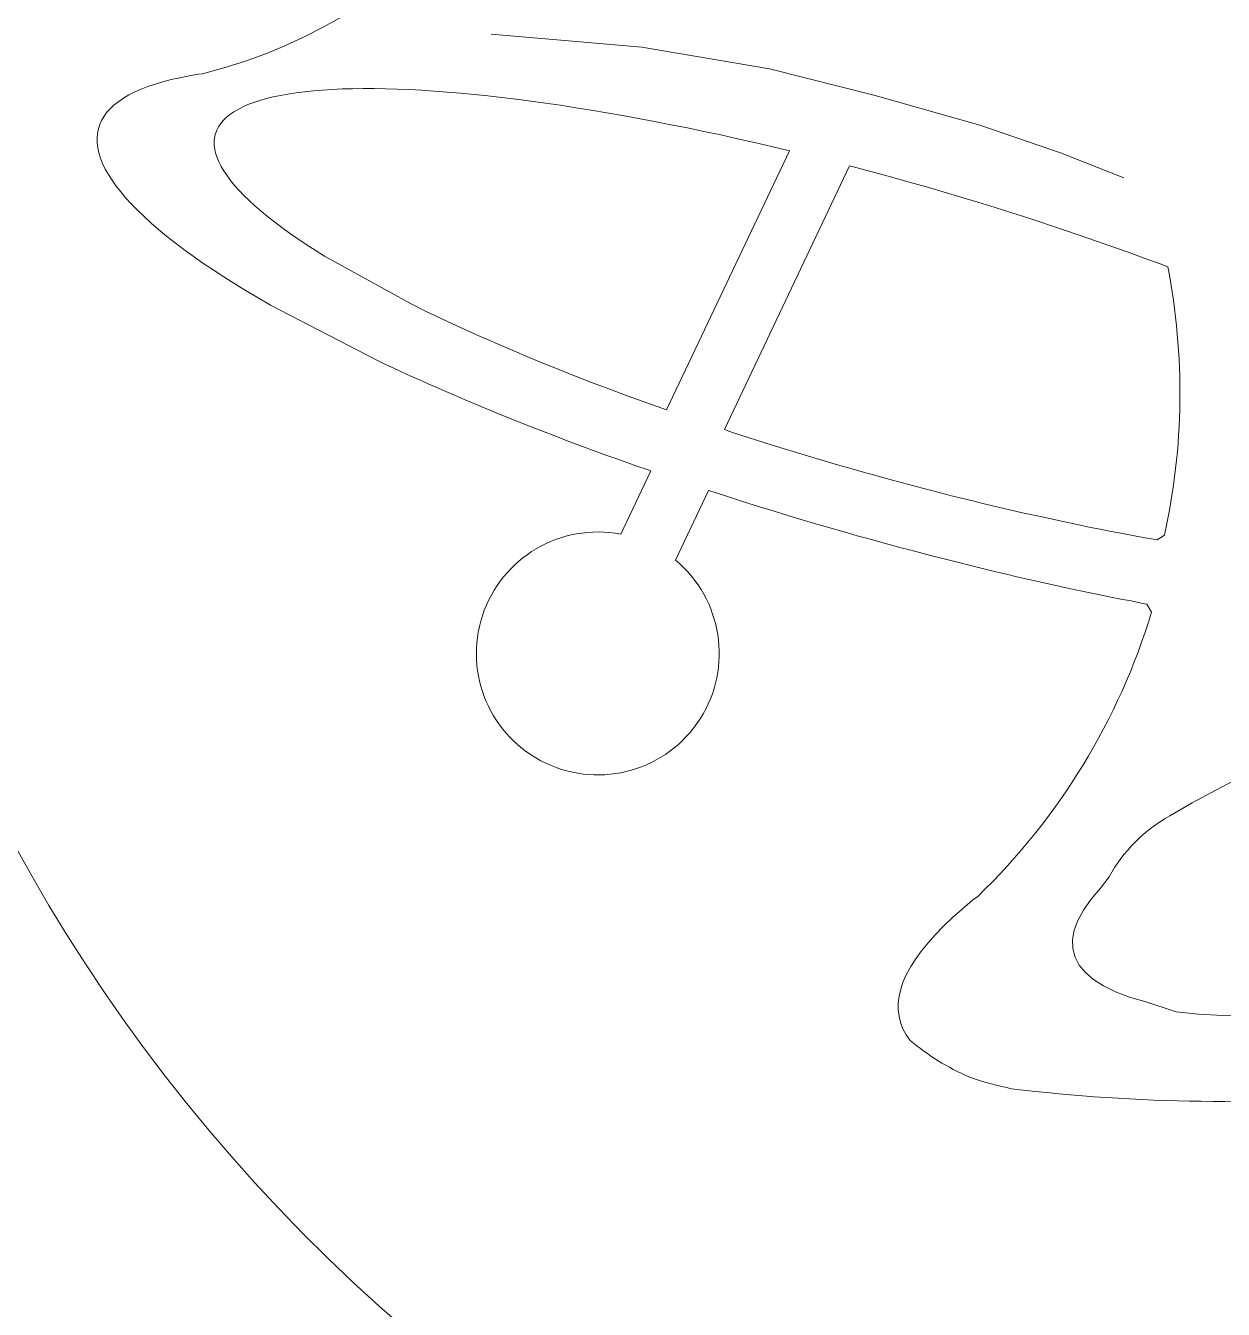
# Model space of a CAD drawing. Header units: millimetres. Extents: x -101 to 99, y -101 to 103.
# Drawn here: x -7.8 to 0, y -83.17 to -74.82 of the extents above; entities that cross this region are included whole.
import ezdxf

# ---------------------------------------------------------------- set-up
doc = ezdxf.new("R2010")
doc.units = ezdxf.units.MM
doc.header["$MEASUREMENT"] = 0
doc.layers.add('layer 1', color=7, linetype='Continuous')

msp = doc.modelspace()

# ---------------------------------------------------------------- linework, layer by layer
at = {"layer": 'layer 1', "color": 212, "lineweight": 9}
for points, knots in [([(2.8143, -63.5717), (-2.1511, -63.211), (-6.762, -66.1605), (-8.5164, -70.8197), (-8.5164, -70.8197), (-10.2707, -75.4789), (-8.7502, -80.737), (-4.7799, -83.7409), (-4.7799, -83.7409), (-0.8097, -86.7446), (4.6638, -86.7781), (8.6704, -83.8229)], [0, 0, 0, 0, 0.25, 0.25, 0.25, 0.25, 0.5, 0.5, 0.5, 0.5, 1, 1, 1, 1]), ([(-2.8254, -75.6295), (-2.8254, -75.6295), (-2.9421, -75.6017), (-2.9421, -75.6017), (-2.9421, -75.6017), (-2.9421, -75.6017), (-3.0525, -75.5762), (-3.0525, -75.5762), (-3.0525, -75.5762), (-3.0525, -75.5762), (-3.163, -75.5514), (-3.163, -75.5514), (-3.163, -75.5514), (-3.163, -75.5514), (-3.2725, -75.5267), (-3.2725, -75.5267), (-3.2725, -75.5267), (-3.2725, -75.5267), (-3.3812, -75.5036), (-3.3812, -75.5036), (-3.3812, -75.5036), (-3.3812, -75.5036), (-3.4891, -75.4814), (-3.4891, -75.4814), (-3.4891, -75.4814), (-3.4891, -75.4814), (-3.5962, -75.46), (-3.5962, -75.46), (-3.5962, -75.46), (-3.5962, -75.46), (-3.7024, -75.4394), (-3.7024, -75.4394), (-3.7024, -75.4394), (-3.7024, -75.4394), (-3.8071, -75.4197), (-3.8071, -75.4197), (-3.8071, -75.4197), (-3.8071, -75.4197), (-3.9116, -75.4007), (-3.9116, -75.4007), (-3.9116, -75.4007), (-3.9116, -75.4007), (-4.0146, -75.3826), (-4.0146, -75.3826), (-4.0146, -75.3826), (-4.0146, -75.3826), (-4.1159, -75.3653), (-4.1159, -75.3653), (-4.1159, -75.3653), (-4.1159, -75.3653), (-4.2164, -75.3496), (-4.2164, -75.3496), (-4.2164, -75.3496), (-4.2164, -75.3496), (-4.3161, -75.334), (-4.3161, -75.334), (-4.3161, -75.334), (-4.3161, -75.334), (-4.4133, -75.32), (-4.4133, -75.32), (-4.4133, -75.32), (-4.4133, -75.32), (-4.5096, -75.3068), (-4.5096, -75.3068), (-4.5096, -75.3068), (-4.5096, -75.3068), (-4.6044, -75.2944), (-4.6044, -75.2944), (-4.6044, -75.2944), (-4.6044, -75.2944), (-4.6975, -75.2829), (-4.6975, -75.2829), (-4.6975, -75.2829), (-4.6975, -75.2829), (-4.7889, -75.273), (-4.7889, -75.273), (-4.7889, -75.273), (-4.7889, -75.273), (-4.8787, -75.2631), (-4.8787, -75.2631), (-4.8787, -75.2631), (-4.8787, -75.2631), (-4.9668, -75.2549), (-4.9668, -75.2549), (-4.9668, -75.2549), (-4.9668, -75.2549), (-5.0533, -75.2474), (-5.0533, -75.2474), (-5.0533, -75.2474), (-5.0533, -75.2474), (-5.1373, -75.2417), (-5.1373, -75.2417), (-5.1373, -75.2417), (-5.1373, -75.2417), (-5.2197, -75.2359), (-5.2197, -75.2359), (-5.2197, -75.2359), (-5.2197, -75.2359), (-5.2995, -75.2318), (-5.2995, -75.2318), (-5.2995, -75.2318), (-5.2995, -75.2318), (-5.3787, -75.2286), (-5.3787, -75.2286), (-5.3787, -75.2286), (-5.3787, -75.2286), (-5.4544, -75.2261), (-5.4544, -75.2261), (-5.4544, -75.2261), (-5.4544, -75.2261), (-5.5286, -75.2252), (-5.5286, -75.2252), (-5.5286, -75.2252), (-5.5286, -75.2252), (-5.6003, -75.2252), (-5.6003, -75.2252), (-5.6003, -75.2252), (-5.6003, -75.2252), (-5.6695, -75.2261), (-5.6695, -75.2261), (-5.6695, -75.2261), (-5.6695, -75.2261), (-5.7369, -75.2277), (-5.7369, -75.2277), (-5.7369, -75.2277), (-5.7369, -75.2277), (-5.802, -75.231), (-5.802, -75.231), (-5.802, -75.231), (-5.802, -75.231), (-5.8646, -75.2343), (-5.8646, -75.2343), (-5.8646, -75.2343), (-5.8646, -75.2343), (-5.9248, -75.2393), (-5.9248, -75.2393), (-5.9248, -75.2393), (-5.9248, -75.2393), (-5.9823, -75.2458), (-5.9823, -75.2458), (-5.9823, -75.2458), (-5.9823, -75.2458), (-6.0375, -75.2524), (-6.0375, -75.2524), (-6.0375, -75.2524), (-6.0375, -75.2524), (-6.0903, -75.2607), (-6.0903, -75.2607), (-6.0903, -75.2607), (-6.0903, -75.2607), (-6.1397, -75.2698), (-6.1397, -75.2698), (-6.1397, -75.2698), (-6.1397, -75.2698), (-6.1875, -75.2796), (-6.1875, -75.2796), (-6.1875, -75.2796), (-6.1875, -75.2796), (-6.232, -75.2903), (-6.232, -75.2903), (-6.232, -75.2903), (-6.232, -75.2903), (-6.274, -75.3026), (-6.274, -75.3026), (-6.274, -75.3026), (-6.274, -75.3026), (-6.3136, -75.315), (-6.3136, -75.315), (-6.3136, -75.315), (-6.3136, -75.315), (-6.3506, -75.329), (-6.3506, -75.329), (-6.3506, -75.329), (-6.3506, -75.329), (-6.3844, -75.3438), (-6.3844, -75.3438), (-6.3844, -75.3438), (-6.3844, -75.3438), (-6.4156, -75.3603), (-6.4156, -75.3603), (-6.4156, -75.3603), (-6.4156, -75.3603), (-6.4437, -75.3768), (-6.4437, -75.3768), (-6.4437, -75.3768), (-6.4437, -75.3768), (-6.4692, -75.3941), (-6.4692, -75.3941), (-6.4692, -75.3941), (-6.4692, -75.3941), (-6.4923, -75.413), (-6.4923, -75.413), (-6.4923, -75.413), (-6.4923, -75.413), (-6.512, -75.4328), (-6.512, -75.4328), (-6.512, -75.4328), (-6.512, -75.4328), (-6.5285, -75.4526), (-6.5285, -75.4526), (-6.5285, -75.4526), (-6.5285, -75.4526), (-6.5434, -75.474), (-6.5434, -75.474), (-6.5434, -75.474), (-6.5434, -75.474), (-6.554, -75.4962), (-6.554, -75.4962), (-6.554, -75.4962), (-6.554, -75.4962), (-6.5623, -75.5193), (-6.5623, -75.5193), (-6.5623, -75.5193), (-6.5623, -75.5193), (-6.568, -75.5432), (-6.568, -75.5432), (-6.568, -75.5432), (-6.568, -75.5432), (-6.5705, -75.5679), (-6.5705, -75.5679), (-6.5705, -75.5679), (-6.5705, -75.5679), (-6.5705, -75.5934), (-6.5705, -75.5934), (-6.5705, -75.5934), (-6.5705, -75.5934), (-6.5672, -75.6198), (-6.5672, -75.6198), (-6.5672, -75.6198), (-6.5672, -75.6198), (-6.5615, -75.6461), (-6.5615, -75.6461), (-6.5615, -75.6461), (-6.5615, -75.6461), (-6.5524, -75.6742), (-6.5524, -75.6742), (-6.5524, -75.6742), (-6.5524, -75.6742), (-6.54, -75.7029), (-6.54, -75.7029), (-6.54, -75.7029), (-6.54, -75.7029), (-6.526, -75.7318), (-6.526, -75.7318), (-6.526, -75.7318), (-6.526, -75.7318), (-6.5079, -75.7615), (-6.5079, -75.7615), (-6.5079, -75.7615), (-6.5079, -75.7615), (-6.4873, -75.792), (-6.4873, -75.792), (-6.4873, -75.792), (-6.4873, -75.792), (-6.4642, -75.8232), (-6.4642, -75.8232), (-6.4642, -75.8232), (-6.4642, -75.8232), (-6.4379, -75.8553), (-6.4379, -75.8553), (-6.4379, -75.8553), (-6.4379, -75.8553), (-6.4091, -75.8875), (-6.4091, -75.8875), (-6.4091, -75.8875), (-6.4091, -75.8875), (-6.3778, -75.9204), (-6.3778, -75.9204), (-6.3778, -75.9204), (-6.3778, -75.9204), (-6.3432, -75.9542), (-6.3432, -75.9542), (-6.3432, -75.9542), (-6.3432, -75.9542), (-6.3061, -75.988), (-6.3061, -75.988), (-6.3061, -75.988), (-6.3061, -75.988), (-6.2657, -76.0226), (-6.2657, -76.0226), (-6.2657, -76.0226), (-6.2657, -76.0226), (-6.2238, -76.058), (-6.2238, -76.058), (-6.2238, -76.058), (-6.2238, -76.058), (-6.1784, -76.0934), (-6.1784, -76.0934), (-6.1784, -76.0934), (-6.1784, -76.0934), (-6.1307, -76.1296), (-6.1307, -76.1296), (-6.1307, -76.1296), (-6.1307, -76.1296), (-6.0796, -76.1659), (-6.0796, -76.1659), (-6.0796, -76.1659), (-6.0796, -76.1659), (-6.0269, -76.2029), (-6.0269, -76.2029), (-6.0269, -76.2029), (-6.0269, -76.2029), (-5.9709, -76.2409), (-5.9709, -76.2409), (-5.9709, -76.2409), (-5.9709, -76.2409), (-5.9133, -76.278), (-5.9133, -76.278), (-5.9133, -76.278), (-5.9133, -76.278), (-5.8523, -76.3158), (-5.8523, -76.3158), (-5.8523, -76.3158), (-5.8523, -76.3158), (-5.288, -76.6272), (-5.288, -76.6272), (-5.288, -76.6272), (-5.288, -76.6272), (-5.1941, -76.6733), (-5.1941, -76.6733), (-5.1941, -76.6733), (-5.1941, -76.6733), (-5.0969, -76.7194), (-5.0969, -76.7194), (-5.0969, -76.7194), (-5.0969, -76.7194), (-5.0476, -76.7432), (-5.0476, -76.7432), (-5.0476, -76.7432), (-5.0476, -76.7432), (-4.947, -76.7894), (-4.947, -76.7894), (-4.947, -76.7894), (-4.947, -76.7894), (-4.896, -76.8124), (-4.896, -76.8124), (-4.896, -76.8124), (-4.896, -76.8124), (-4.8441, -76.8364), (-4.8441, -76.8364), (-4.8441, -76.8364), (-4.8441, -76.8364), (-4.7914, -76.8594), (-4.7914, -76.8594), (-4.7914, -76.8594), (-4.7914, -76.8594), (-4.6308, -76.9286), (-4.6308, -76.9286), (-4.6308, -76.9286), (-4.6308, -76.9286), (-4.5204, -76.9748), (-4.5204, -76.9748), (-4.5204, -76.9748), (-4.5204, -76.9748), (-4.4083, -77.0209), (-4.4083, -77.0209), (-4.4083, -77.0209), (-4.4083, -77.0209), (-4.3515, -77.044), (-4.3515, -77.044), (-4.3515, -77.044), (-4.3515, -77.044), (-4.2362, -77.0901), (-4.2362, -77.0901), (-4.2362, -77.0901), (-4.2362, -77.0901), (-4.1778, -77.1123), (-4.1778, -77.1123), (-4.1778, -77.1123), (-4.1778, -77.1123), (-4.1192, -77.1354), (-4.1192, -77.1354), (-4.1192, -77.1354), (-4.1192, -77.1354), (-4.0599, -77.1577), (-4.0599, -77.1577), (-4.0599, -77.1577), (-4.0599, -77.1577), (-4.0007, -77.1806), (-4.0007, -77.1806), (-4.0007, -77.1806), (-4.0007, -77.1806), (-3.8804, -77.2251), (-3.8804, -77.2251), (-3.8804, -77.2251), (-3.8804, -77.2251), (-3.6246, -77.3168), (-3.6246, -77.3168), (-3.6246, -77.3168), (-3.6246, -77.3168), (-2.8254, -75.6295), (-2.8254, -75.6295)], [0, 0, 0, 0, 0.010101, 0.010101, 0.010101, 0.010101, 0.020202, 0.020202, 0.020202, 0.020202, 0.030303, 0.030303, 0.030303, 0.030303, 0.040404, 0.040404, 0.040404, 0.040404, 0.050505, 0.050505, 0.050505, 0.050505, 0.060606, 0.060606, 0.060606, 0.060606, 0.070707, 0.070707, 0.070707, 0.070707, 0.080808, 0.080808, 0.080808, 0.080808, 0.090909, 0.090909, 0.090909, 0.090909, 0.10101, 0.10101, 0.10101, 0.10101, 0.111111, 0.111111, 0.111111, 0.111111, 0.121212, 0.121212, 0.121212, 0.121212, 0.131313, 0.131313, 0.131313, 0.131313, 0.141414, 0.141414, 0.141414, 0.141414, 0.151515, 0.151515, 0.151515, 0.151515, 0.161616, 0.161616, 0.161616, 0.161616, 0.171717, 0.171717, 0.171717, 0.171717, 0.181818, 0.181818, 0.181818, 0.181818, 0.191919, 0.191919, 0.191919, 0.191919, 0.20202, 0.20202, 0.20202, 0.20202, 0.212121, 0.212121, 0.212121, 0.212121, 0.222222, 0.222222, 0.222222, 0.222222, 0.232323, 0.232323, 0.232323, 0.232323, 0.242424, 0.242424, 0.242424, 0.242424, 0.252525, 0.252525, 0.252525, 0.252525, 0.262626, 0.262626, 0.262626, 0.262626, 0.272727, 0.272727, 0.272727, 0.272727, 0.282828, 0.282828, 0.282828, 0.282828, 0.292929, 0.292929, 0.292929, 0.292929, 0.30303, 0.30303, 0.30303, 0.30303, 0.313131, 0.313131, 0.313131, 0.313131, 0.323232, 0.323232, 0.323232, 0.323232, 0.333333, 0.333333, 0.333333, 0.333333, 0.343434, 0.343434, 0.343434, 0.343434, 0.353535, 0.353535, 0.353535, 0.353535, 0.363636, 0.363636, 0.363636, 0.363636, 0.373737, 0.373737, 0.373737, 0.373737, 0.383838, 0.383838, 0.383838, 0.383838, 0.393939, 0.393939, 0.393939, 0.393939, 0.40404, 0.40404, 0.40404, 0.40404, 0.414141, 0.414141, 0.414141, 0.414141, 0.424242, 0.424242, 0.424242, 0.424242, 0.434343, 0.434343, 0.434343, 0.434343, 0.444444, 0.444444, 0.444444, 0.444444, 0.454545, 0.454545, 0.454545, 0.454545, 0.464646, 0.464646, 0.464646, 0.464646, 0.474747, 0.474747, 0.474747, 0.474747, 0.484848, 0.484848, 0.484848, 0.484848, 0.494949, 0.494949, 0.494949, 0.494949, 0.505051, 0.505051, 0.505051, 0.505051, 0.515152, 0.515152, 0.515152, 0.515152, 0.525253, 0.525253, 0.525253, 0.525253, 0.535354, 0.535354, 0.535354, 0.535354, 0.545455, 0.545455, 0.545455, 0.545455, 0.555556, 0.555556, 0.555556, 0.555556, 0.565657, 0.565657, 0.565657, 0.565657, 0.575758, 0.575758, 0.575758, 0.575758, 0.585859, 0.585859, 0.585859, 0.585859, 0.59596, 0.59596, 0.59596, 0.59596, 0.606061, 0.606061, 0.606061, 0.606061, 0.616162, 0.616162, 0.616162, 0.616162, 0.626263, 0.626263, 0.626263, 0.626263, 0.636364, 0.636364, 0.636364, 0.636364, 0.646465, 0.646465, 0.646465, 0.646465, 0.656566, 0.656566, 0.656566, 0.656566, 0.666667, 0.666667, 0.666667, 0.666667, 0.676768, 0.676768, 0.676768, 0.676768, 0.686869, 0.686869, 0.686869, 0.686869, 0.69697, 0.69697, 0.69697, 0.69697, 0.707071, 0.707071, 0.707071, 0.707071, 0.717172, 0.717172, 0.717172, 0.717172, 0.727273, 0.727273, 0.727273, 0.727273, 0.737374, 0.737374, 0.737374, 0.737374, 0.747475, 0.747475, 0.747475, 0.747475, 0.757576, 0.757576, 0.757576, 0.757576, 0.767677, 0.767677, 0.767677, 0.767677, 0.777778, 0.777778, 0.777778, 0.777778, 0.787879, 0.787879, 0.787879, 0.787879, 0.79798, 0.79798, 0.79798, 0.79798, 0.808081, 0.808081, 0.808081, 0.808081, 0.818182, 0.818182, 0.818182, 0.818182, 0.828283, 0.828283, 0.828283, 0.828283, 0.838384, 0.838384, 0.838384, 0.838384, 0.848485, 0.848485, 0.848485, 0.848485, 0.858586, 0.858586, 0.858586, 0.858586, 0.868687, 0.868687, 0.868687, 0.868687, 0.878788, 0.878788, 0.878788, 0.878788, 0.888889, 0.888889, 0.888889, 0.888889, 0.89899, 0.89899, 0.89899, 0.89899, 0.909091, 0.909091, 0.909091, 0.909091, 0.919192, 0.919192, 0.919192, 0.919192, 0.929293, 0.929293, 0.929293, 0.929293, 0.939394, 0.939394, 0.939394, 0.939394, 0.949495, 0.949495, 0.949495, 0.949495, 0.959596, 0.959596, 0.959596, 0.959596, 0.969697, 0.969697, 0.969697, 0.969697, 0.979798, 0.979798, 0.979798, 0.979798, 1, 1, 1, 1]), ([(-1.3504, -88.3927), (-1.3504, -88.3927), (-11.36, -89.3492), (-11.36, -89.3492), (-11.36, -89.3492), (-11.36, -89.3492), (-12.5656, -89.4612), (-12.5656, -89.4612), (-12.5656, -89.4612), (-12.5656, -89.4612), (-12.4628, -88.3927), (-12.4628, -88.3927), (-12.4628, -88.3927), (-12.4628, -88.3927), (-11.3099, -79.4368), (-11.3099, -79.4368), (-11.3099, -79.4368), (-11.3099, -79.4368), (-14.7203, -91.7997), (-14.7203, -91.7997), (-14.7203, -91.7997), (-14.7203, -91.7997), (-1.3504, -88.3927), (-1.3504, -88.3927)], [0, 0, 0, 0, 0.142857, 0.142857, 0.142857, 0.142857, 0.285714, 0.285714, 0.285714, 0.285714, 0.428571, 0.428571, 0.428571, 0.428571, 0.571429, 0.571429, 0.571429, 0.571429, 0.714286, 0.714286, 0.714286, 0.714286, 1, 1, 1, 1])]:
    msp.add_open_spline(points, degree=3, knots=knots, dxfattribs=at)
at = {"layer": 'layer 1', "lineweight": 9}
for points in [[(-6.6468, -75.1284), (-5.1621, -74.7578), (-4.1002, -73.452), (-4.04, -71.9229)], [(-6.6468, -75.1284), (-6.6468, -75.1284), (-6.6727, -75.1319), (-6.6727, -75.1319)], [(-7.0022, -75.2118), (-7.0022, -75.2118), (-7.0466, -75.2291), (-7.0466, -75.2291)], [(-6.9543, -75.1953), (-6.9543, -75.1953), (-7.0022, -75.2118), (-7.0022, -75.2118)], [(-6.9041, -75.1805), (-6.9041, -75.1805), (-6.9543, -75.1953), (-6.9543, -75.1953)], [(-6.8505, -75.1665), (-6.8505, -75.1665), (-6.9041, -75.1805), (-6.9041, -75.1805)], [(-6.7937, -75.1541), (-6.7937, -75.1541), (-6.8505, -75.1665), (-6.8505, -75.1665)], [(-6.7344, -75.1426), (-6.7344, -75.1426), (-6.7937, -75.1541), (-6.7937, -75.1541)], [(-6.6727, -75.1319), (-6.6727, -75.1319), (-6.7344, -75.1426), (-6.7344, -75.1426)], [(-7.161, -75.2868), (-7.161, -75.2868), (-7.1924, -75.3081), (-7.1924, -75.3081)], [(-7.1257, -75.2662), (-7.1257, -75.2662), (-7.161, -75.2868), (-7.161, -75.2868)], [(-7.0878, -75.2472), (-7.0878, -75.2472), (-7.1257, -75.2662), (-7.1257, -75.2662)], [(-7.0466, -75.2291), (-7.0466, -75.2291), (-7.0878, -75.2472), (-7.0878, -75.2472)], [(-7.269, -75.3791), (-7.269, -75.3791), (-7.2879, -75.4054), (-7.2879, -75.4054)], [(-7.2467, -75.3543), (-7.2467, -75.3543), (-7.269, -75.3791), (-7.269, -75.3791)], [(-7.2212, -75.3312), (-7.2212, -75.3312), (-7.2467, -75.3543), (-7.2467, -75.3543)], [(-7.1924, -75.3081), (-7.1924, -75.3081), (-7.2212, -75.3312), (-7.2212, -75.3312)], [(-7.3159, -75.4589), (-7.3159, -75.4589), (-7.325, -75.4877), (-7.325, -75.4877)], [(-7.3035, -75.4318), (-7.3035, -75.4318), (-7.3159, -75.4589), (-7.3159, -75.4589)], [(-7.2879, -75.4054), (-7.2879, -75.4054), (-7.3035, -75.4318), (-7.3035, -75.4318)], [(-7.3308, -75.5174), (-7.3308, -75.5174), (-7.3333, -75.5478), (-7.3333, -75.5478)], [(-7.325, -75.4877), (-7.325, -75.4877), (-7.3308, -75.5174), (-7.3308, -75.5174)], [(-7.3333, -75.5478), (-7.3333, -75.5478), (-7.3324, -75.5792), (-7.3324, -75.5792)], [(-7.3324, -75.5792), (-7.3324, -75.5792), (-7.3283, -75.6113), (-7.3283, -75.6113)], [(-7.3283, -75.6113), (-7.3283, -75.6113), (-7.3218, -75.6442), (-7.3218, -75.6442)], [(-7.3218, -75.6442), (-7.3218, -75.6442), (-7.311, -75.678), (-7.311, -75.678)], [(-7.311, -75.678), (-7.311, -75.678), (-7.297, -75.7134), (-7.297, -75.7134)], [(-7.297, -75.7134), (-7.297, -75.7134), (-7.2797, -75.7489), (-7.2797, -75.7489)], [(-7.2797, -75.7489), (-7.2797, -75.7489), (-7.2591, -75.7851), (-7.2591, -75.7851)], [(-7.2591, -75.7851), (-7.2591, -75.7851), (-7.2361, -75.8221), (-7.2361, -75.8221)], [(-7.2361, -75.8221), (-7.2361, -75.8221), (-7.2089, -75.8601), (-7.2089, -75.8601)], [(-7.2089, -75.8601), (-7.2089, -75.8601), (-7.1792, -75.8979), (-7.1792, -75.8979)], [(-7.1792, -75.8979), (-7.1792, -75.8979), (-7.1463, -75.9375), (-7.1463, -75.9375)], [(-7.1463, -75.9375), (-7.1463, -75.9375), (-7.1092, -75.977), (-7.1092, -75.977)], [(-7.1092, -75.977), (-7.1092, -75.977), (-7.0697, -76.0173), (-7.0697, -76.0173)], [(-7.0697, -76.0173), (-7.0697, -76.0173), (-7.0276, -76.0585), (-7.0276, -76.0585)], [(-7.0276, -76.0585), (-7.0276, -76.0585), (-6.9815, -76.1005), (-6.9815, -76.1005)], [(-6.9815, -76.1005), (-6.9815, -76.1005), (-6.933, -76.1426), (-6.933, -76.1426)], [(-6.933, -76.1426), (-6.933, -76.1426), (-6.881, -76.1854), (-6.881, -76.1854)], [(-6.881, -76.1854), (-6.881, -76.1854), (-6.8258, -76.2283), (-6.8258, -76.2283)], [(-6.8258, -76.2283), (-6.8258, -76.2283), (-6.7682, -76.2719), (-6.7682, -76.2719)], [(-6.7682, -76.2719), (-6.7682, -76.2719), (-6.708, -76.3163), (-6.708, -76.3163)], [(-6.708, -76.3163), (-6.708, -76.3163), (-6.6438, -76.3608), (-6.6438, -76.3608)], [(-6.6438, -76.3608), (-6.6438, -76.3608), (-6.5779, -76.4054), (-6.5779, -76.4054)], [(-6.5779, -76.4054), (-6.5779, -76.4054), (-6.5088, -76.4506), (-6.5088, -76.4506)], [(-6.5088, -76.4506), (-6.5088, -76.4506), (-6.4362, -76.4959), (-6.4362, -76.4959)], [(-6.4362, -76.4959), (-6.4362, -76.4959), (-6.3622, -76.542), (-6.3622, -76.542)], [(-6.3622, -76.542), (-6.3622, -76.542), (-6.2847, -76.5881), (-6.2847, -76.5881)], [(-6.2847, -76.5881), (-6.2847, -76.5881), (-6.2048, -76.6343), (-6.2048, -76.6343)], [(-6.2048, -76.6343), (-6.2048, -76.6343), (-5.508, -76.995), (-5.508, -76.995)], [(-5.508, -76.995), (-5.508, -76.995), (-5.4544, -77.0206), (-5.4544, -77.0206)], [(-5.4544, -77.0206), (-5.4544, -77.0206), (-5.4, -77.0461), (-5.4, -77.0461)], [(-5.4, -77.0461), (-5.4, -77.0461), (-5.3457, -77.0708), (-5.3457, -77.0708)], [(-5.3457, -77.0708), (-5.3457, -77.0708), (-5.2905, -77.0963), (-5.2905, -77.0963)], [(-5.2905, -77.0963), (-5.2905, -77.0963), (-5.2346, -77.1211), (-5.2346, -77.1211)], [(-5.2346, -77.1211), (-5.2346, -77.1211), (-5.1776, -77.1467), (-5.1776, -77.1467)], [(-5.1776, -77.1467), (-5.1776, -77.1467), (-5.1208, -77.1714), (-5.1208, -77.1714)], [(-5.1208, -77.1714), (-5.1208, -77.1714), (-5.0632, -77.1969), (-5.0632, -77.1969)], [(-5.0632, -77.1969), (-5.0632, -77.1969), (-5.0055, -77.2216), (-5.0055, -77.2216)], [(-5.0055, -77.2216), (-5.0055, -77.2216), (-4.947, -77.2471), (-4.947, -77.2471)], [(-4.947, -77.2471), (-4.947, -77.2471), (-4.8284, -77.2966), (-4.8284, -77.2966)], [(-4.8284, -77.2966), (-4.8284, -77.2966), (-4.7081, -77.346), (-4.7081, -77.346)], [(-4.7081, -77.346), (-4.7081, -77.346), (-4.6473, -77.3706), (-4.6473, -77.3706)], [(-4.6473, -77.3706), (-4.6473, -77.3706), (-4.5236, -77.4201), (-4.5236, -77.4201)], [(-4.5236, -77.4201), (-4.5236, -77.4201), (-4.4611, -77.4439), (-4.4611, -77.4439)], [(-4.4611, -77.4439), (-4.4611, -77.4439), (-4.3985, -77.4687), (-4.3985, -77.4687)], [(-4.3985, -77.4687), (-4.3985, -77.4687), (-4.3359, -77.4925), (-4.3359, -77.4925)], [(-4.3359, -77.4925), (-4.3359, -77.4925), (-4.2725, -77.5173), (-4.2725, -77.5173)], [(-4.2725, -77.5173), (-4.2725, -77.5173), (-4.0797, -77.5889), (-4.0797, -77.5889)], [(-4.0797, -77.5889), (-4.0797, -77.5889), (-4.0146, -77.6128), (-4.0146, -77.6128)], [(-4.0146, -77.6128), (-4.0146, -77.6128), (-3.9487, -77.6359), (-3.9487, -77.6359)], [(-3.9487, -77.6359), (-3.9487, -77.6359), (-3.8836, -77.6598), (-3.8836, -77.6598)], [(-3.7283, -77.7139), (-3.7283, -77.7139), (-3.9235, -78.126), (-3.9235, -78.126)], [(-3.8836, -77.6598), (-3.8836, -77.6598), (-3.8178, -77.6829), (-3.8178, -77.6829)], [(-3.8178, -77.6829), (-3.8178, -77.6829), (-3.751, -77.706), (-3.751, -77.706)], [(-3.751, -77.706), (-3.751, -77.706), (-3.7283, -77.7139), (-3.7283, -77.7139)], [(-3.5662, -78.2953), (-3.5662, -78.2953), (-3.3513, -77.8415), (-3.3513, -77.8415)], [(-3.3513, -77.8415), (-3.3513, -77.8415), (-3.2807, -77.8641), (-3.2807, -77.8641)], [(-3.2807, -77.8641), (-3.2807, -77.8641), (-3.144, -77.9086), (-3.144, -77.9086)], [(-3.144, -77.9086), (-3.144, -77.9086), (-3.0072, -77.9514), (-3.0072, -77.9514)], [(-3.0072, -77.9514), (-3.0072, -77.9514), (-2.938, -77.9728), (-2.938, -77.9728)], [(-2.938, -77.9728), (-2.938, -77.9728), (-2.8689, -77.9934), (-2.8689, -77.9934)], [(-2.8689, -77.9934), (-2.8689, -77.9934), (-2.7997, -78.0147), (-2.7997, -78.0147)], [(-2.7997, -78.0147), (-2.7997, -78.0147), (-2.6613, -78.0559), (-2.6613, -78.0559)], [(-2.6613, -78.0559), (-2.6613, -78.0559), (-2.5922, -78.0758), (-2.5922, -78.0758)], [(-2.5922, -78.0758), (-2.5922, -78.0758), (-2.523, -78.0963), (-2.523, -78.0963)], [(-2.523, -78.0963), (-2.523, -78.0963), (-2.4529, -78.1161), (-2.4529, -78.1161)], [(-2.4529, -78.1161), (-2.4529, -78.1161), (-2.3837, -78.1359), (-2.3837, -78.1359)], [(-2.3837, -78.1359), (-2.3837, -78.1359), (-2.3145, -78.1549), (-2.3145, -78.1549)], [(-2.3145, -78.1549), (-2.3145, -78.1549), (-2.2446, -78.1746), (-2.2446, -78.1746)], [(-2.2446, -78.1746), (-2.2446, -78.1746), (-2.1745, -78.1936), (-2.1745, -78.1936)], [(-2.1745, -78.1936), (-2.1745, -78.1936), (-2.1053, -78.2124), (-2.1053, -78.2124)], [(-2.1053, -78.2124), (-2.1053, -78.2124), (-2.0353, -78.2306), (-2.0353, -78.2306)], [(-2.0353, -78.2306), (-2.0353, -78.2306), (-1.897, -78.2669), (-1.897, -78.2669)], [(-1.897, -78.2669), (-1.897, -78.2669), (-1.8269, -78.285), (-1.8269, -78.285)], [(-1.8269, -78.285), (-1.8269, -78.285), (-1.5501, -78.3542), (-1.5501, -78.3542)], [(-1.5501, -78.3542), (-1.5501, -78.3542), (-1.4809, -78.3706), (-1.4809, -78.3706)], [(-1.4809, -78.3706), (-1.4809, -78.3706), (-1.4117, -78.3863), (-1.4117, -78.3863)], [(-1.4117, -78.3863), (-1.4117, -78.3863), (-1.3434, -78.4028), (-1.3434, -78.4028)], [(-1.3434, -78.4028), (-1.3434, -78.4028), (-1.1383, -78.4498), (-1.1383, -78.4498)], [(-1.1383, -78.4498), (-1.1383, -78.4498), (-1.07, -78.4645), (-1.07, -78.4645)], [(-1.07, -78.4645), (-1.07, -78.4645), (-1.0024, -78.4794), (-1.0024, -78.4794)], [(-1.0024, -78.4794), (-1.0024, -78.4794), (-0.8673, -78.5073), (-0.8673, -78.5073)], [(-0.8673, -78.5073), (-0.8673, -78.5073), (-0.8006, -78.5213), (-0.8006, -78.5213)], [(-0.8006, -78.5213), (-0.8006, -78.5213), (-0.733, -78.5353), (-0.733, -78.5353)], [(-0.733, -78.5353), (-0.733, -78.5353), (-0.6672, -78.5486), (-0.6672, -78.5486)], [(-0.6672, -78.5486), (-0.6672, -78.5486), (-0.6005, -78.5609), (-0.6005, -78.5609)], [(-1.5983, -80.4838), (-1.0693, -79.9737), (-0.6797, -79.3366), (-0.4666, -78.6333)], [(-0.6005, -78.5609), (-0.6005, -78.5609), (-0.5345, -78.5741), (-0.5345, -78.5741)], [(-0.5345, -78.5741), (-0.5345, -78.5741), (-0.4984, -78.5809), (-0.4984, -78.5809)], [(-1.6317, -80.5097), (-1.6317, -80.5097), (-1.7001, -80.5666), (-1.7001, -80.5666)], [(-1.5983, -80.4838), (-1.5983, -80.4838), (-1.6317, -80.5097), (-1.6317, -80.5097)], [(-1.7627, -80.6225), (-1.7627, -80.6225), (-1.8211, -80.6777), (-1.8211, -80.6777)], [(-1.7001, -80.5666), (-1.7001, -80.5666), (-1.7627, -80.6225), (-1.7627, -80.6225)], [(-1.8211, -80.6777), (-1.8211, -80.6777), (-1.8739, -80.733), (-1.8739, -80.733)], [(-1.9217, -80.7865), (-1.9217, -80.7865), (-1.9645, -80.8384), (-1.9645, -80.8384)], [(-1.8739, -80.733), (-1.8739, -80.733), (-1.9217, -80.7865), (-1.9217, -80.7865)], [(-2.0024, -80.8903), (-2.0024, -80.8903), (-2.0345, -80.9414), (-2.0345, -80.9414)], [(-1.9645, -80.8384), (-1.9645, -80.8384), (-2.0024, -80.8903), (-2.0024, -80.8903)], [(-2.0345, -80.9414), (-2.0345, -80.9414), (-2.0617, -80.9907), (-2.0617, -80.9907)], [(-2.0831, -81.0393), (-2.0831, -81.0393), (-2.0995, -81.0872), (-2.0995, -81.0872)], [(-2.0617, -80.9907), (-2.0617, -80.9907), (-2.0831, -81.0393), (-2.0831, -81.0393)], [(-2.1103, -81.1332), (-2.1103, -81.1332), (-2.116, -81.1786), (-2.116, -81.1786)], [(-2.0995, -81.0872), (-2.0995, -81.0872), (-2.1103, -81.1332), (-2.1103, -81.1332)], [(-2.116, -81.1786), (-2.116, -81.1786), (-2.116, -81.2222), (-2.116, -81.2222)], [(-2.116, -81.2222), (-2.116, -81.2222), (-2.111, -81.265), (-2.111, -81.265)], [(-2.111, -81.265), (-2.111, -81.265), (-2.1012, -81.3062), (-2.1012, -81.3062)], [(-2.1012, -81.3062), (-2.1012, -81.3062), (-2.0856, -81.3457), (-2.0856, -81.3457)], [(-2.0856, -81.3457), (-2.0856, -81.3457), (-2.0642, -81.3844), (-2.0642, -81.3844)], [(-2.0642, -81.3844), (-2.0642, -81.3844), (-2.0386, -81.4215), (-2.0386, -81.4215)], [(-2.0386, -81.4215), (-1.9229, -81.5186), (-1.7939, -81.5988), (-1.6556, -81.6596)], [(-1.6556, -81.6596), (-1.6556, -81.6596), (-1.6128, -81.6744), (-1.6128, -81.6744)], [(-1.6128, -81.6744), (-1.6128, -81.6744), (-1.5666, -81.6884), (-1.5666, -81.6884)], [(-1.5666, -81.6884), (-1.5666, -81.6884), (-1.5197, -81.7024), (-1.5197, -81.7024)], [(-1.5197, -81.7024), (-1.5197, -81.7024), (-1.4703, -81.7148), (-1.4703, -81.7148)], [(-1.4703, -81.7148), (-1.4703, -81.7148), (-1.4192, -81.7271), (-1.4192, -81.7271)], [(-1.4192, -81.7271), (-1.4192, -81.7271), (-1.3787, -81.7365), (-1.3787, -81.7365)], [(-1.3787, -81.7365), (-0.5584, -81.8355), (0.2701, -81.845), (1.0923, -81.7645)]]:
    msp.add_open_spline(points, degree=3, dxfattribs=at)
at = {"layer": 'layer 1', "color": 212, "lineweight": 9}
for points in [[(-4.7671, -74.8699), (-4.7671, -74.8699), (-3.7849, -74.9554), (-3.7849, -74.9554)], [(-3.7849, -74.9554), (-3.7849, -74.9554), (-2.9548, -75.0975), (-2.9548, -75.0975)], [(-2.9548, -75.0975), (-2.9548, -75.0975), (-2.2658, -75.2697), (-2.2658, -75.2697)], [(-2.2658, -75.2697), (-2.2658, -75.2697), (-1.5843, -75.4642), (-1.5843, -75.4642)], [(-1.5843, -75.4642), (-1.5843, -75.4642), (-1.0601, -75.6439), (-1.0601, -75.6439)], [(-1.0601, -75.6439), (-1.0601, -75.6439), (-0.6465, -75.8071), (-0.6465, -75.8071)], [(-3.248, -77.4453), (-3.248, -77.4453), (-2.4345, -75.7278), (-2.4345, -75.7278)], [(-2.4345, -75.7278), (-2.4345, -75.7278), (-2.3829, -75.7417), (-2.3829, -75.7417)], [(-2.3829, -75.7417), (-2.3829, -75.7417), (-2.2709, -75.7714), (-2.2709, -75.7714)], [(-2.2709, -75.7714), (-2.2709, -75.7714), (-2.158, -75.8018), (-2.158, -75.8018)], [(-2.158, -75.8018), (-2.158, -75.8018), (-2.046, -75.834), (-2.046, -75.834)], [(-2.046, -75.834), (-2.046, -75.834), (-1.9332, -75.8653), (-1.9332, -75.8653)], [(-1.9332, -75.8653), (-1.9332, -75.8653), (-1.7091, -75.9311), (-1.7091, -75.9311)], [(-1.7091, -75.9311), (-1.7091, -75.9311), (-1.5971, -75.965), (-1.5971, -75.965)], [(-1.5971, -75.965), (-1.5971, -75.965), (-1.4859, -75.9996), (-1.4859, -75.9996)], [(-1.4859, -75.9996), (-1.4859, -75.9996), (-1.3755, -76.0341), (-1.3755, -76.0341)], [(-1.3755, -76.0341), (-1.3755, -76.0341), (-1.2652, -76.0695), (-1.2652, -76.0695)], [(-1.2652, -76.0695), (-1.2652, -76.0695), (-1.046, -76.142), (-1.046, -76.142)], [(-1.046, -76.142), (-1.046, -76.142), (-0.9382, -76.1783), (-0.9382, -76.1783)], [(-0.9382, -76.1783), (-0.9382, -76.1783), (-0.8311, -76.2153), (-0.8311, -76.2153)], [(-0.8311, -76.2153), (-0.8311, -76.2153), (-0.7249, -76.2524), (-0.7249, -76.2524)], [(-0.7249, -76.2524), (-0.7249, -76.2524), (-0.6186, -76.2902), (-0.6186, -76.2902)], [(-0.6186, -76.2902), (-0.6186, -76.2902), (-0.5148, -76.3282), (-0.5148, -76.3282)], [(-0.5148, -76.3282), (-0.5148, -76.3282), (-0.411, -76.3669), (-0.411, -76.3669)], [(-0.411, -76.3669), (-0.411, -76.3669), (-0.3609, -76.3858), (-0.3609, -76.3858)], [(-0.3823, -78.1317), (-0.2559, -77.5573), (-0.2487, -76.9632), (-0.3609, -76.3859)], [(-3.1951, -77.4632), (-3.1951, -77.4632), (-3.248, -77.4453), (-3.248, -77.4453)], [(-2.938, -77.5456), (-2.938, -77.5456), (-3.1951, -77.4632), (-3.1951, -77.4632)], [(-2.6128, -77.6444), (-2.6128, -77.6444), (-2.938, -77.5456), (-2.938, -77.5456)], [(-2.5477, -77.6634), (-2.5477, -77.6634), (-2.6128, -77.6444), (-2.6128, -77.6444)], [(-2.4817, -77.6822), (-2.4817, -77.6822), (-2.5477, -77.6634), (-2.5477, -77.6634)], [(-2.4167, -77.7012), (-2.4167, -77.7012), (-2.4817, -77.6822), (-2.4817, -77.6822)], [(-2.3507, -77.7202), (-2.3507, -77.7202), (-2.4167, -77.7012), (-2.4167, -77.7012)], [(-2.2858, -77.7383), (-2.2858, -77.7383), (-2.3507, -77.7202), (-2.3507, -77.7202)], [(-2.1539, -77.7745), (-2.1539, -77.7745), (-2.2858, -77.7383), (-2.2858, -77.7383)], [(-2.0888, -77.7919), (-2.0888, -77.7919), (-2.1539, -77.7745), (-2.1539, -77.7745)], [(-2.023, -77.81), (-2.023, -77.81), (-2.0888, -77.7919), (-2.0888, -77.7919)], [(-1.9579, -77.8273), (-1.9579, -77.8273), (-2.023, -77.81), (-2.023, -77.81)], [(-1.892, -77.8437), (-1.892, -77.8437), (-1.9579, -77.8273), (-1.9579, -77.8273)], [(-1.8269, -77.8611), (-1.8269, -77.8611), (-1.892, -77.8437), (-1.892, -77.8437)], [(-1.7618, -77.8775), (-1.7618, -77.8775), (-1.8269, -77.8611), (-1.8269, -77.8611)], [(-1.696, -77.8932), (-1.696, -77.8932), (-1.7618, -77.8775), (-1.7618, -77.8775)], [(-1.6309, -77.9097), (-1.6309, -77.9097), (-1.696, -77.8932), (-1.696, -77.8932)], [(-1.5658, -77.9253), (-1.5658, -77.9253), (-1.6309, -77.9097), (-1.6309, -77.9097)], [(-1.5015, -77.9409), (-1.5015, -77.9409), (-1.5658, -77.9253), (-1.5658, -77.9253)], [(-1.4365, -77.9565), (-1.4365, -77.9565), (-1.5015, -77.9409), (-1.5015, -77.9409)], [(-1.3081, -77.9862), (-1.3081, -77.9862), (-1.4365, -77.9565), (-1.4365, -77.9565)], [(-1.1795, -78.0142), (-1.1795, -78.0142), (-1.3081, -77.9862), (-1.3081, -77.9862)], [(-1.0526, -78.0422), (-1.0526, -78.0422), (-1.1795, -78.0142), (-1.1795, -78.0142)], [(-0.9892, -78.0554), (-0.9892, -78.0554), (-1.0526, -78.0422), (-1.0526, -78.0422)], [(-0.864, -78.0818), (-0.864, -78.0818), (-0.9892, -78.0554), (-0.9892, -78.0554)], [(-0.8015, -78.0942), (-0.8015, -78.0942), (-0.864, -78.0818), (-0.864, -78.0818)], [(-0.7396, -78.1057), (-0.7396, -78.1057), (-0.8015, -78.0942), (-0.8015, -78.0942)], [(-0.6779, -78.118), (-0.6779, -78.118), (-0.7396, -78.1057), (-0.7396, -78.1057)], [(-0.556, -78.1411), (-0.556, -78.1411), (-0.6779, -78.118), (-0.6779, -78.118)], [(-0.4299, -78.1634), (-0.4299, -78.1634), (-0.3823, -78.1317), (-0.3823, -78.1317)], [(-0.4951, -78.1518), (-0.4951, -78.1518), (-0.556, -78.1411), (-0.556, -78.1411)], [(-0.4299, -78.1634), (-0.4299, -78.1634), (-0.4951, -78.1518), (-0.4951, -78.1518)], [(-0.4984, -78.5809), (-0.4984, -78.5809), (-0.4666, -78.6333), (-0.4666, -78.6333)], [(0.1169, -79.7061), (0.1169, -79.7061), (-0.0478, -79.7916), (-0.0478, -79.7916)], [(0.1169, -79.7061), (0.1169, -79.7061), (-0.0478, -79.7916), (-0.0478, -79.7916)], [(-0.0478, -79.7916), (-0.0478, -79.7916), (-0.2027, -79.8757), (-0.2027, -79.8757)], [(-0.0478, -79.7916), (-0.0478, -79.7916), (-0.2027, -79.8757), (-0.2027, -79.8757)], [(-0.2027, -79.8757), (-0.2027, -79.8757), (-0.3468, -79.9597), (-0.3468, -79.9597)], [(-0.2027, -79.8757), (-0.2027, -79.8757), (-0.3468, -79.9597), (-0.3468, -79.9597)], [(-0.3468, -79.9597), (-0.5141, -80.0519), (-0.6518, -80.1899), (-0.7435, -80.3575)], [(-0.7435, -80.3575), (-0.7435, -80.3575), (-0.7986, -80.4316), (-0.7986, -80.4316)], [(-0.7435, -80.3575), (-0.7435, -80.3575), (-0.7986, -80.4316), (-0.7986, -80.4316)], [(-0.7986, -80.4316), (-0.7986, -80.4316), (-0.8603, -80.5033), (-0.8603, -80.5033)], [(-0.7986, -80.4316), (-0.7986, -80.4316), (-0.8603, -80.5033), (-0.8603, -80.5033)], [(-0.8603, -80.5033), (-0.8603, -80.5033), (-0.9098, -80.5734), (-0.9098, -80.5734)], [(-0.8603, -80.5033), (-0.8603, -80.5033), (-0.9098, -80.5734), (-0.9098, -80.5734)], [(-0.946, -80.6401), (-0.946, -80.6401), (-0.97, -80.7043), (-0.97, -80.7043)], [(-0.946, -80.6401), (-0.946, -80.6401), (-0.97, -80.7043), (-0.97, -80.7043)], [(-0.9098, -80.5734), (-0.9098, -80.5734), (-0.946, -80.6401), (-0.946, -80.6401)], [(-0.9098, -80.5734), (-0.9098, -80.5734), (-0.946, -80.6401), (-0.946, -80.6401)], [(-0.97, -80.7043), (-0.97, -80.7043), (-0.9806, -80.7652), (-0.9806, -80.7652)], [(-0.97, -80.7043), (-0.97, -80.7043), (-0.9806, -80.7652), (-0.9806, -80.7652)], [(-0.9806, -80.7652), (-0.9806, -80.7652), (-0.979, -80.8238), (-0.979, -80.8238)], [(-0.9806, -80.7652), (-0.9806, -80.7652), (-0.979, -80.8238), (-0.979, -80.8238)], [(-0.979, -80.8238), (-0.979, -80.8238), (-0.9641, -80.8798), (-0.9641, -80.8798)], [(-0.979, -80.8238), (-0.979, -80.8238), (-0.9641, -80.8798), (-0.9641, -80.8798)], [(-0.9641, -80.8798), (-0.9641, -80.8798), (-0.937, -80.9316), (-0.937, -80.9316)], [(-0.9641, -80.8798), (-0.9641, -80.8798), (-0.937, -80.9316), (-0.937, -80.9316)], [(-0.937, -80.9316), (-0.937, -80.9316), (-0.8966, -80.9803), (-0.8966, -80.9803)], [(-0.937, -80.9316), (-0.937, -80.9316), (-0.8966, -80.9803), (-0.8966, -80.9803)], [(-0.8966, -80.9803), (-0.8966, -80.9803), (-0.8438, -81.0255), (-0.8438, -81.0255)], [(-0.8966, -80.9803), (-0.8966, -80.9803), (-0.8438, -81.0255), (-0.8438, -81.0255)], [(-0.8438, -81.0255), (-0.8438, -81.0255), (-0.7789, -81.0667), (-0.7789, -81.0667)], [(-0.8438, -81.0255), (-0.8438, -81.0255), (-0.7789, -81.0667), (-0.7789, -81.0667)], [(-0.7789, -81.0667), (-0.7789, -81.0667), (-0.7014, -81.1046), (-0.7014, -81.1046)], [(-0.7789, -81.0667), (-0.7789, -81.0667), (-0.7014, -81.1046), (-0.7014, -81.1046)], [(-0.7014, -81.1046), (-0.7014, -81.1046), (-0.6108, -81.1392), (-0.6108, -81.1392)], [(-0.7014, -81.1046), (-0.7014, -81.1046), (-0.6108, -81.1392), (-0.6108, -81.1392)], [(-0.6108, -81.1392), (-0.6108, -81.1392), (-0.5095, -81.1689), (-0.5095, -81.1689)], [(-0.6108, -81.1392), (-0.6108, -81.1392), (-0.5095, -81.1689), (-0.5095, -81.1689)], [(-0.5095, -81.1689), (-0.5095, -81.1689), (-0.3072, -81.2365), (-0.3072, -81.2365)], [(-0.5095, -81.1689), (-0.5095, -81.1689), (-0.3072, -81.2365), (-0.3072, -81.2365)], [(-0.3072, -81.2365), (-0.3072, -81.2365), (-0.1606, -81.2505), (-0.1606, -81.2505)], [(-0.3072, -81.2365), (-0.3072, -81.2365), (-0.1606, -81.2505), (-0.1606, -81.2505)], [(-0.1606, -81.2505), (-0.1606, -81.2505), (-0.0025, -81.2603), (-0.0025, -81.2603)], [(-0.1606, -81.2505), (-0.1606, -81.2505), (-0.0025, -81.2603), (-0.0025, -81.2603)], [(-0.0025, -81.2603), (-0.0025, -81.2603), (0.1655, -81.2661), (0.1655, -81.2661)], [(-0.0025, -81.2603), (-0.0025, -81.2603), (0.1655, -81.2661), (0.1655, -81.2661)]]:
    msp.add_open_spline(points, degree=3, dxfattribs=at)
at = {"layer": 'layer 1', "lineweight": 9}
msp.add_open_spline([(-3.9235, -78.126), (-4.3145, -78.051), (-4.7004, -78.2784), (-4.8242, -78.6568), (-4.8242, -78.6568), (-4.948, -79.0352), (-4.771, -79.4467), (-4.4112, -79.6173), (-4.4112, -79.6173), (-4.0513, -79.7877), (-3.6208, -79.6639), (-3.4064, -79.3285), (-3.4064, -79.3285), (-3.1919, -78.993), (-3.2604, -78.5503), (-3.5662, -78.2953)], degree=3, knots=[0, 0, 0, 0, 0.2, 0.2, 0.2, 0.2, 0.4, 0.4, 0.4, 0.4, 0.6, 0.6, 0.6, 0.6, 1, 1, 1, 1], dxfattribs=at)

doc.saveas('drawing.dxf')
